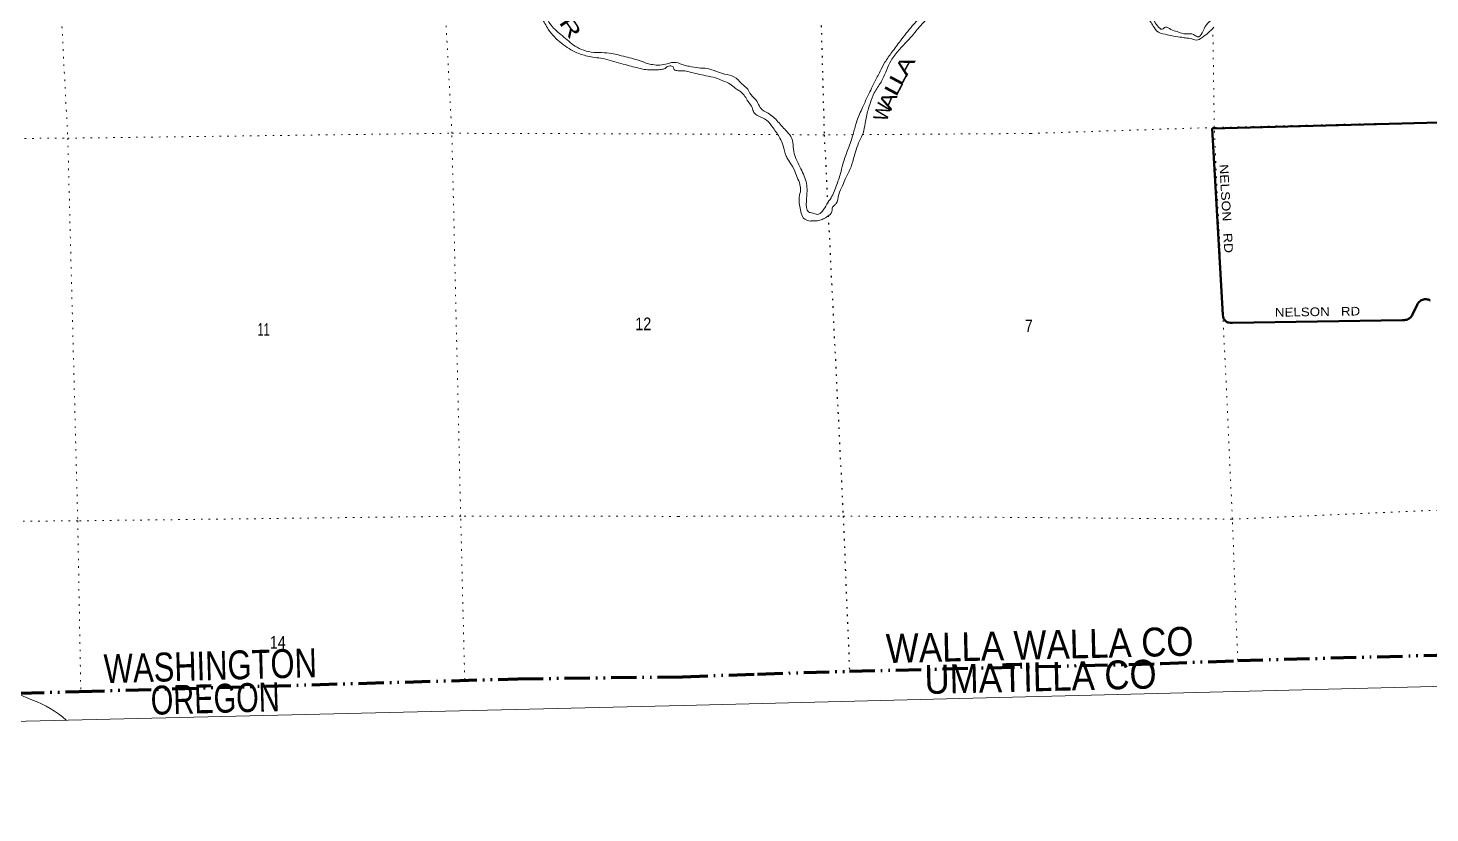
# Model space of a CAD drawing. Header units: feet. Extents: x 505285 to 763886, y -543582 to -353855.
# Drawn here: x 563900 to 583289, y -543582 to -532716 of the extents above; entities that cross this region are included whole.
import ezdxf

# ---------------------------------------------------------------- set-up
doc = ezdxf.new("R2010")
doc.units = ezdxf.units.FT
doc.header["$LTSCALE"] = 70
doc.linetypes.add('DASH_DOUBLE_DOT', pattern=[9.2, 5, -1.2, 0.3, -1.2, 0.3, -1.2])
doc.linetypes.add('DOTTED', pattern=[1.5, 0.3, -1.2])
for name, color, linetype, lineweight in [('10', 7, 'DASH_DOUBLE_DOT', 60), ('12', 7, 'Continuous', 13), ('26', 7, 'Continuous', 40), ('27', 7, 'Continuous', 13), ('34', 7, 'Continuous', 25), ('39', 7, 'Continuous', 13), ('4', 7, 'Continuous', 13), ('6', 7, 'DOTTED', 25), ('7', 7, 'DOTTED', 13)]:
    doc.layers.add(name, color=color, linetype=linetype, lineweight=lineweight)
doc.layers.add('41', color=7, linetype='Continuous')

msp = doc.modelspace()

# ---------------------------------------------------------------- linework, layer by layer
at = {"layer": '10'}
for points in [[(572950.22, -541695.49), (573987.59, -541657.79), (575260.58, -541618.91), (579578.31, -541513.16), (580630.14, -541471), (584883.26, -541355.17), (585888.9, -541314.42), (590138.85, -541226.81), (591189.34, -541206.78), (595437.04, -541111.21), (596497.14, -541076.82), (600603.92, -540973.5), (601788.63, -540939.33), (604773.22, -540866.11)], [(541130.13, -542654.61), (543176, -542601.05), (547442, -542442.05), (549401, -542376.05), (559268, -542060.05), (564608, -541899.05), (570676, -541724.05), (572950.22, -541695.49)]]:
    msp.add_lwpolyline(points, dxfattribs=at)
at = {"layer": '26'}
msp.add_lwpolyline([(583290.08, -536486.68), (583288.56, -536485.84), (583276.68, -536480.16), (583264.26, -536475.75), (583251.45, -536472.66), (583238.39, -536470.93), (583225.22, -536470.57), (583212.09, -536471.59), (583199.13, -536473.98), (583186.49, -536477.71), (583174.32, -536482.74), (583162.73, -536489.02), (583151.87, -536496.47), (583141.84, -536505.02), (583132.76, -536514.57), (583124.73, -536525.02), (583117.84, -536536.24), (583112.16, -536548.13), (583107.75, -536560.55), (583053, -536670.05), (583048.08, -536682.07), (583041.42, -536694.56), (583033.5, -536706.29), (583024.4, -536717.13), (583014.21, -536726.95), (583003.05, -536735.66), (582991.04, -536743.15), (582978.32, -536749.35), (582965.02, -536754.18), (582951.28, -536757.6), (582937.26, -536759.56), (582923.12, -536760.04), (582909, -536759.05), (580557, -536795.66), (580531.17, -536796.06), (580507, -536794.07), (580505.6, -536793.82), (580495.13, -536790.79), (580485.03, -536786.68), (580475.42, -536781.54), (580466.4, -536775.43), (580458.07, -536768.4), (580450.52, -536760.55), (580443.83, -536751.94), (580438.07, -536742.69), (580435.34, -536737.05), (580427.07, -536712.25), (580425.64, -536687.05), (580278.94, -534107.49), (585693.6, -533965.04)], dxfattribs=at)
at = {"layer": '34', "lineweight": 13}
msp.add_lwpolyline([(563507, -541863.05), (563673, -541896.05), (563963, -542018.05)], dxfattribs=at)
msp.add_arc((563478.3, -543357.09), 1424.07, 48.22622, 70.10087, dxfattribs=at)
at = {"layer": '39'}
for points in [[(572422.54, -533290.85), (572346.97, -533271.62), (572132.61, -533215.66), (571873.67, -533144.95), (571659.89, -533109.06), (571489.82, -533057.83), (571283.45, -532931.34), (571095.09, -532734.03), (571002.13, -532574.08), (570833.48, -532364.14), (570749.07, -532222.01), (570640.16, -531996.25), (570495.8, -531793.63), (570265.87, -531547.33), (570021.72, -531363.71), (569939.55, -531229.55), (569756.56, -531009.99), (569564.33, -530748.52), (569418.81, -530644.34), (569258.97, -530530.55), (568970.98, -530358.26), (568799.69, -530264.88), (568637.92, -530084.86), (568488.04, -529968.77), (568421.89, -529902.42), (568378.33, -529853.49), (568385.88, -529837.2), (568416.37, -529850.37), (568442.32, -529845.59), (568418.11, -529771.99), (568343.53, -529691.83), (568168.81, -529618.64), (568007.34, -529587.24), (567846.85, -529451.37), (567744.66, -529249.52), (567715.64, -529079.65), (567759.65, -528867.47), (567806.31, -528677.3), (567943.26, -528486.49), (568142.52, -528368.16), (568446.15, -528319.06), (568638.3, -528333.96)], [(568623.5, -528440.12), (568397.05, -528424.94), (568237.85, -528471.8), (568058.82, -528595.56), (567932.01, -528790.1), (567877.76, -528926.26), (567855.52, -529127.76), (567907, -529311.02), (568006.86, -529432.61), (568129.91, -529523.38), (568290.25, -529584.95), (568446.69, -529650.64), (568484.77, -529717.81), (568586.09, -529889.56), (568803.28, -530112.13), (569019.95, -530316.65), (569251.55, -530482.56), (569441.07, -530581.43), (569612.77, -530688.85), (569862.86, -530938.57), (570108.45, -531240.65), (570281.53, -531464.52), (570466.87, -531696.07), (570697.81, -531908.19), (570849.59, -532158.8), (571002.12, -532435.5), (571152.3, -532700.21), (571310.96, -532842.16), (571493.68, -532983.4), (571758.7, -533055.95), (571907.32, -533059.61), (572133.47, -533107.18), (572353.97, -533166.98), (572463.95, -533206.2)], [(583074.76, -531324.32), (582927.75, -531381.04), (582837.34, -531381.79), (582764.33, -531359.91), (582631.57, -531289.64), (582559.96, -531247.64), (582499.49, -531175.16), (582452.64, -531154.49), (582393.32, -531053.86), (582340.27, -530961.06), (582300.06, -530893.99), (582239.95, -530833.56), (582162.68, -530803.78), (582078.84, -530822.41), (581997, -530840.98), (581883.22, -530866.55), (581768.89, -530874.06), (581721.25, -530893.59), (581608.19, -531009.53), (581537.84, -531075.96), (581473.22, -531198.46), (581418.51, -531250.35), (581345.31, -531355.04), (581320.35, -531460.26), (581326.91, -531544.42), (581337.12, -531682.72), (581376.23, -531846.24), (581403.36, -531945.86), (581426.53, -532113.89), (581385.7, -532159.33), (581257.49, -532239.57), (581125.14, -532315.93), (581046.9, -532320.33), (580932.69, -532398.14), (580870.26, -532394.02), (580760.56, -532355.19), (580665.15, -532390.24), (580596.03, -532364.23), (580484.93, -532411.82), (580332.01, -532539.02), (580279.5, -532596.87), (580197.35, -532671.7), (580073.7, -532836.18), (580018.52, -532805.72), (579917.82, -532798.75), (579792.24, -532766.43), (579706.88, -532734.89), (579631.62, -532705.04), (579586.22, -532732.55), (579520.45, -532684.33), (579465.76, -532603.64), (579397.81, -532483.18), (579331.86, -532362.66), (579297.25, -532281.36), (579242.38, -532194.65), (579219.02, -532153.18), (579137.55, -532051.21), (579049.04, -531915.31), (578931.01, -531800.39), (578829.23, -531691.01), (578740.58, -531617.38), (578684.48, -531623.11), (578565.77, -531618.7), (578465.32, -531619.76), (578361.33, -531637), (578212.87, -531645.55), (578060.88, -531670.28), (577990.85, -531680.46), (577894.47, -531683.4), (577844.33, -531686.94), (577701.95, -531697.31), (577602.05, -531716.43), (577479.26, -531776.43), (577415.36, -531856.72), (577334.37, -531903.39), (577226.8, -531934.8), (577167.17, -531956.71), (577059.65, -531990.12), (576830.32, -532115.64), (576690.24, -532202.28), (576560.64, -532302.66), (576404.19, -532446.05), (576272.51, -532544.48), (576130.13, -532687.43), (575965.52, -532893.34), (575847.71, -533051.61), (575751.44, -533191.15), (575684.87, -533315.72), (575607.03, -533466.74), (575503.03, -533682.85), (575431.34, -533837.71), (575356.61, -534024.8), (575311.32, -534188.89), (575242.98, -534387.84), (575180.11, -534568.54), (575143.96, -534702.23), (575087.11, -534882.74)], [(575044.12, -535176.81), (575073.09, -535150.34), (575113.38, -535020.55), (575163.96, -534898.47), (575214.65, -534780.42), (575267.66, -534672.33), (575317.44, -534524.17), (575353.9, -534400.52), (575400.39, -534276.57), (575449.44, -534170.61), (575477.44, -534033.16), (575518.17, -533851.13), (575551.21, -533747.67), (575603.49, -533615.5), (575697.39, -533463.99), (575772.97, -533304.99), (575837.05, -533164.43), (575943.3, -533022.58), (576056.24, -532902.62), (576151.47, -532795.26), (576213.48, -532719.04), (576318.69, -532609.36), (576444.59, -532519.14), (576531.42, -532466.27), (576597.92, -532405.98), (576672.16, -532335.41), (576808.1, -532244.89), (576940.93, -532184.58), (577021.79, -532133.9), (577074.61, -532086.09), (577159.86, -532047.33), (577299.01, -531996.87), (577421.56, -531928.85), (577545.45, -531838.69), (577663.98, -531770.79), (577763.89, -531751.67), (577933.1, -531764.58), (578092.94, -531733.58), (578216.76, -531707.71), (578340.95, -531693.87), (578477.54, -531691.71), (578598.38, -531700.07), (578681.79, -531733.68), (578799.59, -531774.28), (578857.63, -531832.77), (578964.34, -531972.13), (579083.15, -532113.13), (579197.71, -532246.23), (579305.39, -532417.71), (579383.99, -532557.93), (579462.35, -532690.13), (579535.23, -532774.28), (579656.86, -532808.73), (579747.94, -532830.05), (579856.91, -532844.81), (579927.55, -532854.7), (579973.91, -532859.31), (580057.03, -532882.89), (580136.43, -532850.33), (580222.78, -532781.4), (580300.91, -532706.7)], [(575087.11, -534882.74), (575006.23, -535066), (574946.66, -535156.21), (574814.25, -535296.85), (574753.4, -535278.62), (574696.64, -535262.27), (574666.1, -535116.57), (574673.78, -534971.7), (574666.67, -534869.47), (574588.14, -534664.96), (574536.68, -534558.06), (574495.37, -534454.86), (574452.01, -534217.14), (574381.2, -534134.94), (574256.42, -533996.13), (574116.36, -533883.89), (574052.97, -533847.66), (573958.06, -533699.9), (573918.82, -533664.94), (573853.48, -533564.49), (573772.75, -533486.6), (573663.36, -533391.52), (573533.58, -533353.29), (573421.99, -533318.54), (573296.11, -533276.18), (573171.26, -533267.94), (573041.96, -533245.77), (572973.21, -533231.8), (572865.52, -533192.91), (572801.27, -533194.87), (572739.85, -533210)], [(572422.54, -533290.85), (572515, -533296.05), (572603, -533294.05), (572674, -533287.05), (572721, -533268.05), (572734, -533255.05), (572741.78, -533247.94)], [(572463.95, -533206.2), (572537, -533223.05), (572640, -533231.05), (572739.85, -533210)], [(572740.9, -533248.25), (572776.56, -533241.83), (572821.16, -533254.52), (572836.3, -533290.22), (572887.05, -533306.75), (572965.48, -533308.37), (573042.32, -533324.1), (573159.69, -533350.65), (573275.05, -533377.26), (573408.6, -533407.33), (573510.27, -533446.41), (573610.11, -533491.57), (573682.2, -533549.63), (573778.7, -533616.99), (573869.1, -533748.82), (573913.33, -533815.77), (573939.55, -533885.28), (573997.22, -533931.72), (574113.61, -533992.45), (574205.3, -534100.13), (574299.96, -534239.87), (574345.34, -534344.95), (574385.85, -534488.34), (574417.79, -534547.63), (574474.67, -534634.28), (574528.69, -534759.18), (574567.8, -534856.42), (574584.83, -534954.33), (574566.02, -535063.38), (574569.05, -535163.72), (574587.97, -535257.56), (574622.7, -535342.87), (574726.56, -535387.91), (574737.59, -535386.49)], [(574726.56, -535387.91), (574783.33, -535385.38), (574852.01, -535377.53), (574912.84, -535352.02), (574975.63, -535310.81), (575022.72, -535236.25), (575026.65, -535195.04), (575044.12, -535176.81)]]:
    msp.add_spline(points, degree=3, dxfattribs=at)
at = {"layer": '4'}
msp.add_lwpolyline([(505285.47, -360804.74), (536860.22, -360087.99), (568433.96, -359327.81), (600006.62, -358524.19), (631578.15, -357677.15), (663148.48, -356786.68), (694717.55, -355852.8), (726285.32, -354875.48), (757851.71, -353854.74), (763886.04, -536576.2), (732068.3, -537605.06), (700249.18, -538590.15), (668428.73, -539531.49), (636607.03, -540429.04), (604784.11, -541282.83), (572960.06, -542092.84), (541134.91, -542859.08), (509308.75, -543581.54)], close=True, dxfattribs=at)
msp.add_lwpolyline([(505285.47, -360804.74), (536860.22, -360087.99), (568433.96, -359327.81), (600006.62, -358524.19), (631578.15, -357677.15), (663148.48, -356786.68), (694717.55, -355852.8), (726285.32, -354875.48), (757851.71, -353854.74), (763886.04, -536576.2), (732068.3, -537605.06), (700249.18, -538590.15), (668428.73, -539531.49), (636607.03, -540429.04), (604784.11, -541282.83), (572960.06, -542092.84), (541134.91, -542859.08), (509308.75, -543581.54)], close=True, dxfattribs=at)
at = {"layer": '6'}
for points in [[(574030.94, -500454.03), (574077.29, -502206.63), (574255.14, -507558.61), (574435.86, -512872.34), (574518.5, -518132.82), (574645.55, -523466.27), (574762.5, -528798.02), (574911.57, -534195.07), (574958.82, -535146.73)], [(574966.88, -535309.09), (575173.58, -539472.17), (575260.58, -541618.91)]]:
    msp.add_lwpolyline(points, dxfattribs=at)
at = {"layer": '7'}
msp.add_line((574268.21, -534191.2), (572764.16, -534182.14), dxfattribs=at)
for points in [[(563925.06, -517729.99), (563939.47, -518260.77), (564026.69, -523544.43), (564172.8, -528920.76), (564449.73, -534241.01), (564587.49, -539537.25), (564629.96, -541897.93)], [(569939.62, -541735.72), (569883.96, -539473.84), (569762.13, -534173.12), (569580.05, -530756.73)], [(580630.14, -541471), (580556.82, -539510.66), (580306.62, -534092.59), (580286.17, -532721.06)], [(604588.45, -533797.84), (604460.78, -533798.87), (601637.89, -533824.82), (596334.17, -533890.37), (590986.05, -533882.95), (585688.78, -533962.37), (580306.62, -534092.59), (577768.84, -534176.11), (575436.53, -534191.59)], [(540941.77, -534600.9), (542955.42, -534586.05), (548499.9, -534493.26), (553822.17, -534350.77), (559128.09, -534267), (564449.73, -534241.01), (569762.13, -534173.12), (572764.16, -534182.14)], [(575307.59, -534192.44), (574911.57, -534195.07), (574432.58, -534192.19)], [(572895.24, -539475.54), (575173.58, -539472.17), (580545.11, -539513.54), (585831.65, -539287.3), (591124.66, -539133.69), (596411.11, -539028.49), (601756.9, -539224.8), (604730.35, -539226.18)], [(572895.24, -539475.54), (569883.96, -539473.84), (564587.49, -539537.25), (561400.65, -539561.43)]]:
    msp.add_lwpolyline(points, dxfattribs=at)

# ---------------------------------------------------------------- texts
at = {"layer": '10'}
for s, width, p in [('WASHINGTON', 0.8, (564953.73, -541785.39)), ('OREGON', 0.75, (565603.16, -542222.57))]:
    msp.add_text(s, height=400, rotation=1.652, dxfattribs=dict(at, width=width)).set_placement(p)
at = {"layer": '12', "width": 0.9}
for s, p in [('WALLA WALLA CO', (575770.48, -541506.39)), ('UMATILLA CO', (576303.81, -541935.38))]:
    msp.add_text(s, height=400, rotation=1.403, dxfattribs=at).set_placement(p)
at = {"layer": '27'}
for rotation, width, p in [(273.255, 1.2, (580377.35, -534605.11)), (0.892, 1.15, (581145.52, -536712.53))]:
    msp.add_text('NELSON   RD', height=120, rotation=rotation, dxfattribs=dict(at, width=width)).set_placement(p)
at = {"layer": '41'}
for s, rotation, width, p in [('R', 304.238, 1.55, (571235.66, -532639.6)), ('A', 60.961, 1.45, (576052.7, -533395.62)), ('L', 61.718, 1.5, (575974.36, -533533.69)), ('L', 61.936, 1.5, (575905.07, -533679.19)), ('W', 72.837, 0.95, (575775.59, -534022.92)), ('A', 66.82, 1.3, (575838.18, -533867.29))]:
    msp.add_text(s, height=200, rotation=rotation, dxfattribs=dict(at, width=width)).set_placement(p)
at = {"layer": '7'}
for s, width, p in [('11', 0.65, (567074.08, -536976.52)), ('12', 0.85, (572297.94, -536898.78)), ('7', 0.85, (577686.73, -536926.04)), ('14', 0.85, (567244.09, -541306.55))]:
    msp.add_text(s, height=175, dxfattribs=dict(at, width=width)).set_placement(p)

doc.saveas('drawing.dxf')
